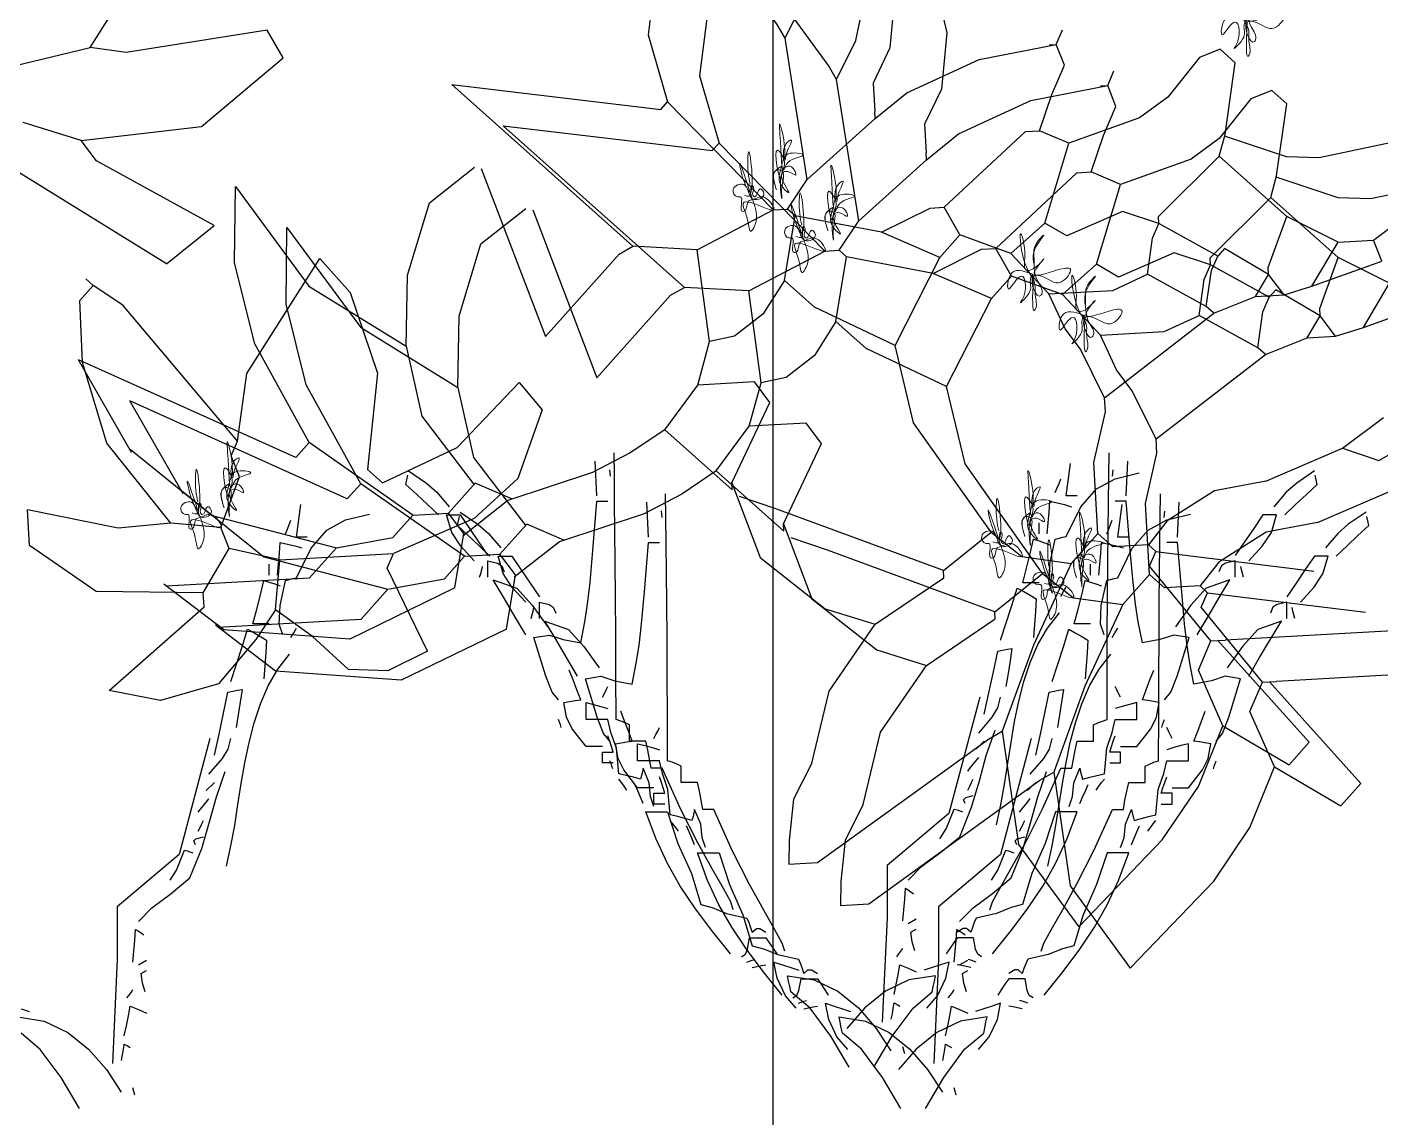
# Model space of a CAD drawing. Header units: millimetres. Extents: x -414464 to 1686, y -90036 to 108605.
# Drawn here: x -402841.6 to -402352.6, y 2568.5 to 2962.7 of the extents above; entities that cross this region are included whole.
import ezdxf

# ---------------------------------------------------------------- set-up
doc = ezdxf.new("R2010")
doc.units = ezdxf.units.MM
doc.header["$LTSCALE"] = 1000
doc.header["$MEASUREMENT"] = 0
doc.linetypes.add('AUDIT_D_120904163729-0', pattern=[0])
doc.layers.get('0').update_dxf_attribs({"linetype": 'AUDIT_D_120904163729-0'})
for name, color, linetype in [('LAYER1', 7, 'Continuous'), ('sb shrubs', 1, 'Continuous'), ('sb-design', 3, 'Continuous')]:
    doc.layers.add(name, color=color, linetype=linetype)
doc.styles.add('ATTR', font='romans.shx', dxfattribs={"width": 0.8, "height": 0.7})
doc.styles.add('style2', font='GOTHIC.TTF')
doc.dimstyles.new('Copy of jaya', dxfattribs={"dimtxt": 150, "dimasz": 200, "dimexe": 100, "dimexo": 100, "dimgap": 100, "dimtad": 1, "dimtih": 1, "dimtoh": 1, "dimdec": 0, "dimdsep": 46, "dimtxsty": 'style2', "dimblk": 'ARCHTICK', "dimcen": 2.5, "dimdle": 100, "dimclrd": 1, "dimclre": 1, "dimclrt": 3, "dimazin": 0, "dimtfac": 1, "dimtdec": 0, "dimtmove": 2, "dimatfit": 3, "dimfxl": 1, "dimarcsym": 0})

# ---------------------------------------------------------------- blocks, each defined once
blk = doc.blocks.new('_ArchTick')
at = {"color": 0, "linetype": 'ByBlock', "const_width": 0.15}
blk.add_lwpolyline([(-0.5, -0.5), (0.5, 0.5)], dxfattribs=at)
blk = doc.blocks.new('*D351')
at = {"layer": 'LAYER1', "color": 1, "lineweight": -2, "transparency": 16777216}
for p, q in [((-15349.8, 71.51), (-15349.8, 2531.3)), ((-11199.8, 200), (-11199.8, 2531.3)), ((-15449.8, 2431.3), (-14468.59, 2431.3)), ((-11099.8, 2431.3), (-12081.02, 2431.3))]:
    blk.add_line(p, q, dxfattribs=at)
at = {"layer": 'LAYER1', "color": 1, "lineweight": -2, "transparency": 16777216, "xscale": 150, "yscale": 150, "zscale": 150, "rotation": 180}
blk.add_blockref('_ArchTick', (-15349.8, 2431.3), dxfattribs=at)
at = {"layer": 'LAYER1', "color": 1, "lineweight": -2, "transparency": 16777216, "xscale": 150, "yscale": 150, "zscale": 150}
blk.add_blockref('_ArchTick', (-11199.8, 2431.3), dxfattribs=at)
at = {"layer": 'LAYER1', "color": 3, "transparency": 16777216, "insert": (-13274.8, 2431.3), "char_height": 150, "attachment_point": 5, "rotation": 180, "style": 'style2'}
blk.add_mtext('{\\H1.3333x;\\C256;LANDSCAPE BED}', dxfattribs=at)
blk = doc.blocks.new('A$C3E916B73')
at = {"layer": 'sb shrubs', "color": 96}
for p, q in [((-5.583, 6.309), (-4.983, 7.234)), ((-4.983, 7.234), (-4.029, 6.346)), ((-8.072, 6.381), (-7.764, 6.381)), ((-8.054, 6.124), (-8.072, 6.381)), ((-7.764, 6.381), (-5.843, 5.151)), ((-5.689, 5.074), (-5.583, 6.309)), ((-4.029, 6.346), (-3.606, 5.791)), ((-7.983, 5.68), (-8.054, 6.124)), ((-3.606, 5.791), (-3.306, 5.151)), ((-7.765, 5.305), (-7.983, 5.68)), ((-3.306, 5.151), (-2.614, 5.612)), ((-2.614, 5.612), (-2.383, 5.382)), ((-7.765, 5.305), (-7.534, 4.536)), ((-2.383, 5.382), (-3.306, 4.228)), ((-5.843, 5.151), (-5.689, 5.074)), ((-3.306, 5.151), (-3.536, 4.536)), ((-5.3, 4.164), (-5.689, 5.074)), ((8.435, 5.095), (7.886, 4.955)), ((9.07, 4.947), (8.435, 5.095)), ((7.886, 4.955), (8.962, 4.109)), ((9.5, 4.494), (9.07, 4.947)), ((10.482, 4.873), (10.115, 4.494)), ((10.906, 4.91), (10.482, 4.873)), ((11.345, 4.724), (10.906, 4.91)), ((11.345, 4.724), (10.961, 3.802)), ((-7.534, 4.536), (-6.996, 3.844)), ((-3.536, 4.536), (-3.382, 4.228)), ((9.731, 4.186), (9.5, 4.494)), ((10.115, 4.494), (9.731, 4.186)), ((-4.843, 3.306), (-5.3, 4.164)), ((-3.382, 4.228), (-3.998, 3.383)), ((-3.382, 4.228), (-3.306, 4.228)), ((-3.306, 4.228), (-3.229, 4.228)), ((-0.738, 4.228), (-3.229, 4.228)), ((8.962, 4.109), (8.962, 3.956)), ((9.731, 4.186), (9.807, 3.648)), ((8.962, 3.956), (7.808, 3.879)), ((8.962, 3.956), (9.269, 3.494)), ((-7.524, 3.646), (-6.996, 3.844)), ((-6.996, 3.844), (-6.227, 3.383)), ((7.808, 3.879), (7.117, 3.341)), ((-12.674, 3.684), (-14.026, 3.507)), ((-11.507, 3.195), (-12.674, 3.684)), ((10.961, 3.802), (11.037, 3.648)), ((-8.195, 3.054), (-7.524, 3.646)), ((-3.921, 3.229), (-2.229, 3.536)), ((9.807, 3.648), (9.269, 3.494)), ((9.807, 3.648), (11.037, 3.648)), ((11.93, 3.319), (11.037, 3.648)), ((-14.026, 3.507), (-14.646, 2.976)), ((-6.227, 3.383), (-6.227, 3.306)), ((-3.998, 3.383), (-3.921, 3.229)), ((9.269, 3.494), (9.192, 3.264)), ((-6.227, 3.306), (-7.995, 2.537)), ((-6.227, 3.306), (-5.689, 2.921)), ((-5.371, 3.202), (-4.843, 3.306)), ((-4.843, 3.306), (-4.536, 2.998)), ((-3.921, 3.229), (-3.998, 3.152)), ((7.117, 3.341), (7.117, 2.956)), ((9.192, 3.264), (8.654, 3.187)), ((9.192, 3.264), (9.423, 2.726)), ((12.424, 2.913), (11.93, 3.319)), ((-11.507, 3.195), (-11.378, 2.614)), ((-5.689, 2.921), (-5.371, 3.202)), ((-4.382, 3.152), (-4.536, 2.998)), ((-3.998, 3.152), (-4.382, 3.152)), ((-3.782, 2.906), (-3.998, 3.152)), ((8.082, 3.209), (7.117, 2.956)), ((8.654, 3.187), (8.011, 2.284)), ((8.654, 3.187), (8.082, 3.209)), ((-14.622, 2.998), (-13.069, 2.998)), ((-13.069, 2.998), (-12.762, 2.691)), ((-8.456, 2.229), (-8.195, 3.054)), ((-4.536, 2.998), (-4.536, 2.229)), ((-5.689, 2.921), (-6.458, 1.691)), ((-3.253, 2.611), (-3.782, 2.906)), ((10.961, 2.879), (10.807, 2.726)), ((10.961, 2.879), (11.789, 2.543)), ((12.729, 2.187), (12.424, 2.913)), ((-14.083, 2.267), (-12.762, 2.691)), ((-12.762, 2.691), (-12.147, 2.614)), ((-10.884, 2.285), (-11.392, 2.64)), ((9.423, 2.726), (9.346, 2.495)), ((10.977, 1.692), (10.807, 2.726)), ((-12.147, 2.614), (-11.916, 2.383)), ((-11.378, 2.614), (-11.532, 2.383)), ((-7.995, 2.537), (-8.38, 2.383)), ((-2.691, 2.537), (-3.253, 2.611)), ((-2.691, 2.537), (-1.845, 2.229)), ((9.346, 2.495), (9.423, 2.341)), ((11.789, 2.543), (12.498, 1.88)), ((-11.916, 2.383), (-12.992, 1.538)), ((-11.916, 2.383), (-11.532, 2.383)), ((-11.224, 2.076), (-11.532, 2.383)), ((-1.845, 2.229), (-1.461, 2.383)), ((-1.461, 2.383), (-1.153, 2.229)), ((9.423, 2.341), (8.27, 0.804)), ((9.423, 2.341), (9.565, 1.618)), ((-14.928, 1.5), (-14.083, 2.267)), ((-10.833, 2.271), (-11.224, 2.076)), ((-9.952, 2.034), (-10.884, 2.285)), ((-8.456, 2.306), (-9.148, 1.615)), ((-8.456, 2.306), (-8.456, 2.229)), ((-8.456, 2.229), (-7.995, 1.384)), ((-4.536, 2.229), (-4.382, 1.691)), ((-1.845, 2.229), (-1.384, 1.922)), ((8.011, 2.284), (7.799, 1.396)), ((-11.76, 1.323), (-11.237, 2.093)), ((12.498, 1.88), (12.729, 2.187)), ((-9.533, 1.845), (-9.952, 2.034)), ((-9.148, 1.615), (-9.533, 1.845)), ((-13.146, 1.691), (-15.432, 0.503)), ((-12.992, 1.538), (-13.146, 1.691)), ((-9.148, 1.615), (-8.764, 1.153)), ((-6.458, 1.691), (-6.611, 0.846)), ((-4.382, 1.691), (-4.382, 1.538)), ((9.565, 1.618), (10.422, 0.419)), ((10.73, 0.804), (10.977, 1.692)), ((-14.914, 1.538), (-15.432, 0.503)), ((-12.992, 1.538), (-13.519, 0.438)), ((-4.382, 1.538), (-4.613, 0.999)), ((-4.382, 1.538), (-3.152, 0.692)), ((-11.886, 0.556), (-11.76, 1.323)), ((-7.995, 1.384), (-8.149, 1.153)), ((7.799, 1.396), (7.808, 0.727)), ((-8.764, 1.153), (-8.61, 0.692)), ((-8.149, 1.153), (-8.764, 1.153)), ((-4.613, 0.999), (-4.766, 0.769)), ((-6.611, 0.846), (-7.457, 0.384)), ((-6.611, 0.846), (-6.073, -0.077)), ((-4.766, 0.769), (-4.92, 0.384)), ((8.27, 0.804), (7.962, 0.573)), ((10.422, 0.419), (10.73, 0.804)), ((-8.61, 0.692), (-8.687, -0.308)), ((-8.336, 0.65), (-8.61, 0.692)), ((-8.019, 0.429), (-8.336, 0.65)), ((-3.229, 0.615), (-3.844, 0.231)), ((-3.152, 0.692), (-3.229, 0.615)), ((-3.229, 0.615), (-3.152, 0.231)), ((-3.152, 0.692), (-2.691, 0.538)), ((7.808, 0.727), (7.962, 0.573)), ((-12.9, -0.152), (-11.886, 0.556)), ((-11.886, 0.556), (-11.829, -0.211)), ((-10.968, -1.315), (-10.379, 0.538)), ((-10.379, 0.538), (-9.533, -0.308)), ((-2.691, 0.538), (-2.383, 0.538)), ((-2.691, 0.538), (-2.537, 0.308)), ((-2.383, 0.538), (-2.537, 0.308)), ((-2.383, 0.538), (-2.076, 0.461)), ((-2.076, 0.461), (-1.307, 0.231)), ((-2.076, 0.461), (-1.768, 0)), ((7.962, 0.573), (7.886, 0.496)), ((-13.519, 0.438), (-13.688, -0.447)), ((-7.765, 0.077), (-8.019, 0.429)), ((-7.457, 0.384), (-7.765, 0.077)), ((-4.92, 0.384), (-5.305, -0.077)), ((-4.92, 0.384), (-4.228, 0.384)), ((-4.228, 0.384), (-3.844, 0.231)), ((-2.537, 0.308), (-2.998, 0)), ((-2.537, 0.308), (-2.537, 0.231)), ((8.764, 0.384), (7.227, -0.692)), ((8.764, 0.384), (9.302, 0)), ((-3.844, 0.231), (-3.767, -0.154)), ((-3.152, 0.231), (-3.075, 0.077)), ((-2.537, 0.231), (-2.306, -0.308)), ((-1.307, 0.231), (-1.384, 0)), ((-7.765, 0.077), (-7.611, -0.615)), ((-3.075, 0.077), (-3.69, -0.308)), ((-2.998, 0), (-3.075, 0.077)), ((-1.768, 0), (-2.306, -0.308)), ((-1.768, 0), (-1.384, 0)), ((-1.384, 0), (-0.923, -0.308)), ((9.302, 0), (8.072, -0.769)), ((-6.073, -0.077), (-6.688, -0.384)), ((-6.073, -0.077), (-5.843, -0.308)), ((-5.305, -0.077), (-5.843, -0.308)), ((-5.305, -0.077), (-4.92, -0.384)), ((-13.632, -1.273), (-12.9, -0.152)), ((-11.829, -0.211), (-11.548, -0.978)), ((-4.689, -0.231), (-4.92, -0.384)), ((-4.074, -0.461), (-4.689, -0.231)), ((-3.767, -0.154), (-3.69, -0.308)), ((-9.379, -0.384), (-11.235, -2.24)), ((-9.533, -0.308), (-9.379, -0.384)), ((-8.687, -0.308), (-9.379, -0.384)), ((-8.687, -0.308), (-7.842, -0.692)), ((-6.688, -0.384), (-7.611, -0.615)), ((-6.688, -0.384), (-6.15, -0.615)), ((-5.843, -0.308), (-5.996, -0.615)), ((-4.92, -0.384), (-4.613, -1.23)), ((-3.69, -0.308), (-4.074, -0.461)), ((-3.69, -0.308), (-3.69, -0.384)), ((-3.69, -0.384), (-2.998, -0.999)), ((-2.306, -0.308), (-2.998, -0.999)), ((-13.688, -0.447), (-13.632, -1.273)), ((-7.842, -0.692), (-8.918, -1.922)), ((-7.842, -0.692), (-7.688, -0.692)), ((-7.611, -0.615), (-7.688, -0.692)), ((-7.688, -0.692), (-7.457, -0.999)), ((-6.15, -0.615), (-5.996, -0.615)), ((-5.996, -0.615), (-5.074, -1.384)), ((8.072, -0.769), (7.919, -0.999)), ((-11.548, -0.978), (-11.041, -1.333)), ((-7.457, -0.999), (-7.611, -2.537)), ((-7.457, -0.999), (-6.688, -1.614)), ((-2.998, -0.999), (-2.921, -1.23)), ((-2.271, -0.952), (-2.927, -1.213)), ((-1.922, -0.922), (-2.271, -0.952)), ((-0.384, -1.153), (-1.922, -0.922)), ((7.919, -0.999), (7.303, -1.23)), ((7.919, -0.999), (9.225, -1.076)), ((9.225, -1.076), (10.148, -1.768)), ((-4.613, -1.23), (-4.92, -1.384)), ((-3.833, -1.461), (-4.613, -1.23)), ((-2.921, -1.23), (-2.768, -1.999)), ((-5.074, -1.384), (-4.92, -1.384)), ((-4.92, -1.384), (-4.766, -1.768)), ((-3.518, -1.667), (-3.833, -1.461)), ((-6.688, -1.614), (-6.329, -1.874)), ((-6.688, -1.614), (-6.688, -1.691)), ((-6.688, -1.999), (-6.688, -1.691)), ((-3.152, -2.076), (-3.518, -1.667)), ((-11.235, -2.24), (-8.995, -1.845)), ((-8.995, -1.845), (-8.918, -1.922)), ((-6.329, -1.874), (-5.528, -2.19)), ((-4.766, -1.768), (-4.613, -2.076)), ((7.227, -1.845), (8.072, -1.999)), ((10.148, -1.768), (9.994, -2.076)), ((-9.087, -2.658), (-8.918, -1.922)), ((-6.486, -2.369), (-6.688, -1.999)), ((-2.768, -1.999), (-2.921, -2.153)), ((8.457, -1.922), (8.072, -1.999)), ((8.072, -1.999), (9.225, -3.613)), ((9.994, -2.076), (8.457, -1.922)), ((-5.528, -2.19), (-4.689, -2.306)), ((-4.613, -2.076), (-4.689, -2.306)), ((-2.921, -2.153), (-3.152, -2.076)), ((-4.766, -2.306), (-4.689, -2.306)), ((-4.689, -2.306), (-4.613, -2.46)), ((-6.394, -2.974), (-6.486, -2.369)), ((-7.611, -2.537), (-7.688, -2.691)), ((-7.611, -2.537), (-7.379, -2.947)), ((-8.929, -3.511), (-9.087, -2.658)), ((-7.688, -2.691), (-8.566, -4.048)), ((-7.379, -2.947), (-7.248, -3.442)), ((-6.526, -3.745), (-6.394, -2.974))]:
    blk.add_line(p, q, dxfattribs=at)
blk.add_arc((-11.507, 3.195), 0.00000961, 12.8043, 67.5333, dxfattribs=at)
blk = doc.blocks.new('gt')
at = {"layer": 'sb-design', "color": 46}
for p, q in [((597.9543, 207.0863), (597.9507, 207.1614)), ((597.9918, 207.1282), (597.9912, 207.1796)), ((598.9684, 207.0863), (598.9777, 207.1564)), ((599.0604, 207.1282), (599.061, 207.1796)), ((599.0979, 207.0863), (599.1015, 207.1614)), ((601.9444, 207.0863), (601.9538, 207.1564)), ((597.5434, 207.1212), (597.5455, 207.1309)), ((597.547, 207.1403), (597.5855, 207.114)), ((597.9836, 207.1286), (597.9821, 207.1426)), ((597.9925, 207.0717), (597.9918, 207.1282)), ((599.0597, 207.0717), (599.0604, 207.1282)), ((599.0686, 207.1286), (599.0701, 207.1426)), ((599.0746, 207.1234), (599.1261, 207.1358)), ((599.5052, 207.1403), (599.4667, 207.114)), ((599.5088, 207.1212), (599.5067, 207.1309)), ((602.0507, 207.1234), (602.1022, 207.1358)), ((597.5411, 207.111), (597.5434, 207.1212)), ((597.5646, 207.0895), (597.5411, 207.111)), ((597.5855, 207.114), (597.6083, 207.0939)), ((598.9449, 207.0934), (598.9493, 207.1036)), ((598.9493, 207.1036), (598.9531, 207.1133)), ((598.9531, 207.1133), (598.9566, 207.1227)), ((598.9999, 207.0622), (599.0339, 207.1014)), ((599.0339, 207.1014), (599.0746, 207.1234)), ((599.4667, 207.114), (599.4439, 207.0939)), ((599.4876, 207.0895), (599.5111, 207.111)), ((599.5111, 207.111), (599.5088, 207.1212)), ((601.921, 207.0934), (601.9253, 207.1036)), ((601.9253, 207.1036), (601.9291, 207.1133)), ((601.9291, 207.1133), (601.9327, 207.1227)), ((601.976, 207.0622), (602.01, 207.1014)), ((602.01, 207.1014), (602.0507, 207.1234)), ((597.5881, 207.0675), (597.5646, 207.0895)), ((597.6115, 207.0452), (597.5881, 207.0675)), ((597.6083, 207.0939), (597.635, 207.0628)), ((597.9455, 206.9679), (597.9543, 207.0746)), ((597.9543, 207.0746), (597.9624, 207.0746)), ((597.9624, 207.0746), (597.9704, 207.0746)), ((597.9704, 207.0746), (597.9777, 207.0746)), ((597.9932, 207.0099), (597.9925, 207.0717)), ((598.9316, 207.0511), (598.9332, 207.0746)), ((598.9332, 207.0746), (598.9493, 207.071)), ((598.9493, 207.071), (598.9648, 207.0672)), ((598.9648, 207.0672), (598.9801, 207.0628)), ((598.9766, 207.0863), (598.9684, 207.0863)), ((598.9845, 207.0863), (598.9766, 207.0863)), ((598.9919, 207.0863), (598.9845, 207.0863)), ((599.059, 207.0099), (599.0597, 207.0717)), ((599.0818, 207.0746), (599.0745, 207.0746)), ((599.0898, 207.0746), (599.0818, 207.0746)), ((599.0979, 207.0746), (599.0898, 207.0746)), ((599.1067, 206.9679), (599.0979, 207.0746)), ((599.4439, 207.0939), (599.4172, 207.0628)), ((599.4407, 207.0452), (599.4641, 207.0675)), ((599.4641, 207.0675), (599.4876, 207.0895)), ((601.9077, 207.0511), (601.9092, 207.0746)), ((601.9092, 207.0746), (601.9253, 207.071)), ((601.9253, 207.071), (601.9409, 207.0672)), ((601.9409, 207.0672), (601.9562, 207.0628)), ((601.9526, 207.0863), (601.9444, 207.0863)), ((601.9605, 207.0863), (601.9526, 207.0863)), ((601.9679, 207.0863), (601.9605, 207.0863)), ((597.6402, 207.0071), (597.6291, 207.0452)), ((597.6291, 207.0452), (597.6394, 207.0452)), ((597.6394, 207.0452), (597.6491, 207.0452)), ((597.6491, 207.0452), (597.6585, 207.0452)), ((597.6585, 207.0452), (597.6784, 207.0159)), ((598.9296, 207.0276), (598.9316, 207.0511)), ((598.9684, 206.9983), (598.9999, 207.0622)), ((599.3937, 207.0452), (599.3738, 207.0159)), ((599.4031, 207.0452), (599.3937, 207.0452)), ((599.4128, 207.0452), (599.4031, 207.0452)), ((599.412, 207.0071), (599.4231, 207.0452)), ((599.4231, 207.0452), (599.4128, 207.0452)), ((601.9057, 207.0276), (601.9077, 207.0511)), ((601.9444, 206.9983), (601.976, 207.0622)), ((597.6599, 206.9773), (597.6402, 207.0071)), ((597.6784, 207.0159), (597.6984, 206.9865)), ((597.9939, 206.9421), (597.9932, 207.0099)), ((598.9097, 207.0202), (598.9097, 207.0276)), ((598.9097, 207.0123), (598.9097, 207.0202)), ((598.9097, 207.0042), (598.9097, 207.0123)), ((598.9273, 207.0042), (598.9296, 207.0276)), ((599.0583, 206.9421), (599.059, 207.0099)), ((599.3738, 207.0159), (599.3538, 206.9865)), ((599.3923, 206.9773), (599.412, 207.0071)), ((601.8858, 207.0202), (601.8858, 207.0276)), ((601.8858, 207.0123), (601.8858, 207.0202)), ((601.8858, 207.0042), (601.8858, 207.0123)), ((601.9034, 207.0042), (601.9057, 207.0276)), ((597.689, 206.9455), (597.6599, 206.9773)), ((597.6984, 206.9865), (597.7184, 206.9572)), ((598.8906, 206.9616), (598.898, 206.9924)), ((598.898, 206.9924), (598.9097, 206.9889)), ((598.9097, 206.9889), (598.9214, 206.985)), ((598.9214, 206.985), (598.9332, 206.9807)), ((598.9329, 206.9385), (598.9449, 206.9924)), ((598.9449, 206.9924), (598.9531, 206.9947)), ((598.9531, 206.9947), (598.961, 206.9968)), ((598.961, 206.9968), (598.9684, 206.9983)), ((599.3538, 206.9865), (599.3338, 206.9572)), ((599.3632, 206.9455), (599.3923, 206.9773)), ((601.8666, 206.9616), (601.874, 206.9924)), ((601.874, 206.9924), (601.8858, 206.9889)), ((601.8858, 206.9889), (601.8975, 206.985)), ((601.8975, 206.985), (601.9092, 206.9807)), ((601.909, 206.9385), (601.921, 206.9924)), ((601.921, 206.9924), (601.9291, 206.9947)), ((601.9291, 206.9947), (601.937, 206.9968)), ((601.937, 206.9968), (601.9444, 206.9983)), ((597.9393, 206.8986), (597.9455, 206.9679)), ((598.8827, 206.9302), (598.8906, 206.9616)), ((599.1129, 206.8986), (599.1067, 206.9679)), ((601.8587, 206.9302), (601.8666, 206.9616)), ((597.703, 206.9184), (597.7051, 206.9263)), ((597.7051, 206.9263), (597.7066, 206.9337)), ((597.7184, 206.9455), (597.7392, 206.9407)), ((597.7184, 206.9337), (597.7184, 206.9455)), ((597.7184, 206.922), (597.7184, 206.9337)), ((597.7184, 206.9103), (597.7184, 206.922)), ((597.7392, 206.9407), (597.7483, 206.9346)), ((597.7483, 206.9346), (597.7536, 206.922)), ((597.9944, 206.868), (597.9939, 206.9421)), ((598.8745, 206.8985), (598.8827, 206.9302)), ((598.9314, 206.8976), (598.9329, 206.9385)), ((599.0578, 206.868), (599.0583, 206.9421)), ((599.3039, 206.9346), (599.2986, 206.922)), ((599.313, 206.9407), (599.3039, 206.9346)), ((599.3338, 206.9455), (599.313, 206.9407)), ((599.3338, 206.9337), (599.3338, 206.9455)), ((599.3338, 206.922), (599.3338, 206.9337)), ((599.3338, 206.9103), (599.3338, 206.922)), ((599.3471, 206.9263), (599.3456, 206.9337)), ((599.3492, 206.9184), (599.3471, 206.9263)), ((601.8505, 206.8985), (601.8587, 206.9302)), ((601.9075, 206.8976), (601.909, 206.9385)), ((597.7007, 206.9103), (597.703, 206.9184)), ((597.7301, 206.9044), (597.7811, 206.8863)), ((597.7536, 206.8653), (597.7301, 206.9044)), ((597.934, 206.8521), (597.9393, 206.8986)), ((598.8862, 206.8985), (598.8745, 206.8985)), ((598.898, 206.8985), (598.8862, 206.8985)), ((598.9097, 206.8985), (598.898, 206.8985)), ((598.939, 206.875), (598.9314, 206.8976)), ((599.1182, 206.8521), (599.1129, 206.8986)), ((599.3221, 206.9044), (599.2711, 206.8863)), ((599.2986, 206.8653), (599.3221, 206.9044)), ((599.3515, 206.9103), (599.3492, 206.9184)), ((601.8623, 206.8985), (601.8505, 206.8985)), ((601.874, 206.8985), (601.8623, 206.8985)), ((601.8858, 206.8985), (601.874, 206.8985)), ((601.9151, 206.875), (601.9075, 206.8976)), ((597.777, 206.8257), (597.7536, 206.8653)), ((597.7811, 206.8863), (597.8144, 206.8497)), ((597.9949, 206.787), (597.9944, 206.868)), ((598.851, 206.8492), (598.8627, 206.8868)), ((598.8627, 206.8868), (598.8768, 206.8794)), ((598.8768, 206.8794), (598.8906, 206.8715)), ((598.8906, 206.8715), (598.9038, 206.8633)), ((598.9038, 206.8633), (598.9023, 206.836)), ((598.9566, 206.8692), (598.9625, 206.8794)), ((598.9625, 206.8794), (598.9684, 206.8891)), ((599.0573, 206.787), (599.0578, 206.868)), ((599.2711, 206.8863), (599.2378, 206.8497)), ((599.2752, 206.8257), (599.2986, 206.8653)), ((601.827, 206.8492), (601.8388, 206.8868)), ((601.8388, 206.8868), (601.8528, 206.8794)), ((601.8528, 206.8794), (601.8666, 206.8715)), ((601.8666, 206.8715), (601.8799, 206.8633)), ((601.8799, 206.8633), (601.8784, 206.836)), ((601.9327, 206.8692), (601.9386, 206.8794)), ((601.9386, 206.8794), (601.9444, 206.8891)), ((597.8144, 206.8497), (597.8475, 206.8034)), ((597.9278, 206.8135), (597.934, 206.8521)), ((598.8389, 206.8117), (598.851, 206.8492)), ((598.9023, 206.836), (598.9003, 206.8081)), ((598.9283, 206.8004), (598.9537, 206.8331)), ((599.1244, 206.8135), (599.1182, 206.8521)), ((599.2378, 206.8497), (599.2047, 206.8034)), ((601.815, 206.8117), (601.827, 206.8492)), ((601.8784, 206.836), (601.8763, 206.8081)), ((601.9044, 206.8004), (601.9298, 206.8331)), ((597.8005, 206.7858), (597.777, 206.8257)), ((597.9191, 206.7682), (597.9278, 206.8135)), ((598.8264, 206.7741), (598.8389, 206.8117)), ((598.9003, 206.8081), (598.898, 206.78)), ((599.1331, 206.7682), (599.1244, 206.8135)), ((599.2517, 206.7858), (599.2752, 206.8257)), ((601.8024, 206.7741), (601.815, 206.8117)), ((601.8763, 206.8081), (601.874, 206.78)), ((597.8181, 206.78), (597.8513, 206.7853)), ((597.8435, 206.6967), (597.8181, 206.78)), ((597.8513, 206.7853), (597.8812, 206.7755)), ((597.8812, 206.7755), (597.9191, 206.7682)), ((597.9952, 206.6988), (597.9949, 206.787)), ((598.9075, 206.7645), (598.9283, 206.8004)), ((599.057, 206.6988), (599.0573, 206.787)), ((599.171, 206.7755), (599.1331, 206.7682)), ((599.2009, 206.7853), (599.171, 206.7755)), ((599.2341, 206.78), (599.2009, 206.7853)), ((599.2087, 206.6967), (599.2341, 206.78)), ((601.8835, 206.7645), (601.9044, 206.8004)), ((598.8111, 206.7057), (598.8205, 206.7506)), ((598.8205, 206.7506), (598.831, 206.7529)), ((598.831, 206.7529), (598.8413, 206.755)), ((598.8413, 206.755), (598.851, 206.7565)), ((598.851, 206.7565), (598.8471, 206.7295)), ((598.8906, 206.7259), (598.9075, 206.7645)), ((601.7871, 206.7057), (601.7965, 206.7506)), ((601.7965, 206.7506), (601.8071, 206.7529)), ((601.8071, 206.7529), (601.8173, 206.755)), ((601.8173, 206.755), (601.8271, 206.7565)), ((601.8271, 206.7565), (601.8232, 206.7295)), ((601.8667, 206.7259), (601.8835, 206.7645)), ((598.8471, 206.7295), (598.8427, 206.7022)), ((598.877, 206.6849), (598.8906, 206.7259)), ((601.8232, 206.7295), (601.8188, 206.7022)), ((601.8531, 206.6849), (601.8667, 206.7259)), ((597.8572, 206.6617), (597.8435, 206.6967)), ((597.9026, 206.6884), (597.8944, 206.7095)), ((597.9108, 206.6669), (597.9026, 206.6884)), ((597.9954, 206.6027), (597.9952, 206.6988)), ((598.8014, 206.6602), (598.8111, 206.7057)), ((598.8427, 206.7022), (598.8381, 206.6743)), ((598.866, 206.6422), (598.877, 206.6849)), ((599.0568, 206.6027), (599.057, 206.6988)), ((599.1414, 206.6669), (599.1496, 206.6884)), ((599.1496, 206.6884), (599.1578, 206.7095)), ((599.195, 206.6617), (599.2087, 206.6967)), ((601.7774, 206.6602), (601.7871, 206.7057)), ((601.8188, 206.7022), (601.8142, 206.6743)), ((601.8421, 206.6422), (601.8531, 206.6849)), ((597.8709, 206.645), (597.8572, 206.6617)), ((597.9191, 206.645), (597.9108, 206.6669)), ((597.966, 206.6509), (597.9704, 206.659)), ((597.9704, 206.659), (597.9742, 206.6669)), ((597.9742, 206.6669), (597.9777, 206.6743)), ((598.7911, 206.6145), (598.8014, 206.6602)), ((599.078, 206.6669), (599.0745, 206.6743)), ((599.0818, 206.659), (599.078, 206.6669)), ((599.0862, 206.6509), (599.0818, 206.659)), ((599.1331, 206.645), (599.1414, 206.6669)), ((599.1813, 206.645), (599.195, 206.6617)), ((601.7672, 206.6145), (601.7774, 206.6602)), ((597.8827, 206.6391), (597.8952, 206.6414)), ((597.8884, 206.6074), (597.8827, 206.6391)), ((597.8952, 206.6414), (597.9073, 206.6435)), ((597.9073, 206.6435), (597.9191, 206.645)), ((597.9308, 206.6391), (597.9469, 206.6353)), ((597.9308, 206.6273), (597.9308, 206.6391)), ((597.9308, 206.6153), (597.9308, 206.6273)), ((597.9469, 206.6353), (597.9624, 206.6309)), ((597.9624, 206.6309), (597.9777, 206.6262)), ((598.8207, 206.6276), (598.8264, 206.6509)), ((598.857, 206.5982), (598.866, 206.6422)), ((599.0898, 206.6309), (599.0745, 206.6262)), ((599.1053, 206.6353), (599.0898, 206.6309)), ((599.1214, 206.6391), (599.1053, 206.6353)), ((599.1214, 206.6273), (599.1214, 206.6391)), ((599.1214, 206.6153), (599.1214, 206.6273)), ((599.1449, 206.6435), (599.1331, 206.645)), ((599.157, 206.6414), (599.1449, 206.6435)), ((599.1695, 206.6391), (599.157, 206.6414)), ((599.1638, 206.6074), (599.1695, 206.6391)), ((601.7968, 206.6276), (601.8024, 206.6509)), ((601.8331, 206.5982), (601.8421, 206.6422)), ((597.8732, 206.5969), (597.8709, 206.6027)), ((597.8753, 206.591), (597.8732, 206.5969)), ((597.9008, 206.5828), (597.8884, 206.6074)), ((597.9308, 206.6027), (597.9308, 206.6153)), ((597.9469, 206.6027), (597.9308, 206.6027)), ((597.9624, 206.6027), (597.9469, 206.6027)), ((597.9777, 206.6027), (597.9624, 206.6027)), ((597.9844, 206.5749), (597.9777, 206.6027)), ((598.0056, 206.5992), (597.9954, 206.6027)), ((598.0153, 206.5953), (598.0056, 206.5992)), ((599.0369, 206.5953), (599.0466, 206.5992)), ((599.0466, 206.5992), (599.0568, 206.6027)), ((599.0678, 206.5749), (599.0745, 206.6027)), ((599.0745, 206.6027), (599.0898, 206.6027)), ((599.0898, 206.6027), (599.1053, 206.6027)), ((599.1053, 206.6027), (599.1214, 206.6027)), ((599.1214, 206.6027), (599.1214, 206.6153)), ((599.1514, 206.5828), (599.1638, 206.6074)), ((599.1769, 206.591), (599.179, 206.5969)), ((599.179, 206.5969), (599.1813, 206.6027)), ((597.8768, 206.5851), (597.8753, 206.591)), ((597.9308, 206.5441), (597.9008, 206.5828)), ((597.9821, 206.5558), (597.9777, 206.5675)), ((597.9962, 206.5406), (597.9844, 206.5749)), ((598.0247, 206.591), (598.0153, 206.5953)), ((598.0247, 206.5793), (598.0247, 206.591)), ((598.0247, 206.5675), (598.0247, 206.5793)), ((598.0247, 206.5558), (598.0247, 206.5675)), ((599.0275, 206.591), (599.0369, 206.5953)), ((599.0275, 206.5793), (599.0275, 206.591)), ((599.0275, 206.5675), (599.0275, 206.5793)), ((599.0275, 206.5558), (599.0275, 206.5675)), ((599.056, 206.5406), (599.0678, 206.5749)), ((599.0701, 206.5558), (599.0745, 206.5675)), ((599.1214, 206.5441), (599.1514, 206.5828)), ((599.1754, 206.5851), (599.1769, 206.591)), ((597.9425, 206.5441), (597.9308, 206.5441)), ((597.9543, 206.5441), (597.9425, 206.5441)), ((597.966, 206.5441), (597.9543, 206.5441)), ((597.9859, 206.5441), (597.9821, 206.5558)), ((597.9895, 206.5323), (597.9859, 206.5441)), ((598.0012, 206.4854), (597.9962, 206.5406)), ((598.0364, 206.5558), (598.0247, 206.5558)), ((598.0482, 206.5558), (598.0364, 206.5558)), ((598.0599, 206.5558), (598.0482, 206.5558)), ((598.0643, 206.5367), (598.0599, 206.5558)), ((598.9879, 206.5367), (598.9923, 206.5558)), ((598.9923, 206.5558), (599.004, 206.5558)), ((599.004, 206.5558), (599.0158, 206.5558)), ((599.0158, 206.5558), (599.0275, 206.5558)), ((599.051, 206.4854), (599.056, 206.5406)), ((599.0627, 206.5323), (599.0663, 206.5441)), ((599.0663, 206.5441), (599.0701, 206.5558)), ((599.0862, 206.5441), (599.0979, 206.5441)), ((599.0979, 206.5441), (599.1097, 206.5441)), ((599.1097, 206.5441), (599.1214, 206.5441)), ((597.966, 206.5323), (597.9742, 206.5323)), ((597.966, 206.5249), (597.966, 206.5323)), ((597.966, 206.517), (597.966, 206.5249)), ((597.966, 206.5088), (597.966, 206.517)), ((597.9742, 206.5323), (597.9821, 206.5323)), ((597.9821, 206.5323), (597.9895, 206.5323)), ((598.0681, 206.517), (598.0643, 206.5367)), ((598.0716, 206.4971), (598.0681, 206.517)), ((598.9806, 206.4971), (598.9841, 206.517)), ((598.9841, 206.517), (598.9879, 206.5367)), ((599.0701, 206.5323), (599.0627, 206.5323)), ((599.078, 206.5323), (599.0701, 206.5323)), ((599.0862, 206.5323), (599.078, 206.5323)), ((599.0862, 206.5249), (599.0862, 206.5323)), ((599.0862, 206.517), (599.0862, 206.5249)), ((599.0862, 206.5088), (599.0862, 206.517)), ((597.9742, 206.5088), (597.966, 206.5088)), ((597.9821, 206.5088), (597.9742, 206.5088)), ((597.9895, 206.5088), (597.9821, 206.5088)), ((598.0173, 206.4818), (598.0012, 206.4854)), ((598.0329, 206.478), (598.0173, 206.4818)), ((598.0505, 206.4818), (598.0482, 206.4736)), ((598.0525, 206.4897), (598.0505, 206.4818)), ((598.054, 206.4971), (598.0525, 206.4897)), ((598.0672, 206.4656), (598.054, 206.4971)), ((598.0798, 206.4971), (598.0716, 206.4971)), ((598.0877, 206.4971), (598.0798, 206.4971)), ((598.0951, 206.4971), (598.0877, 206.4971)), ((598.1354, 206.4084), (598.0951, 206.4971)), ((598.9168, 206.4084), (598.9571, 206.4971)), ((598.9571, 206.4971), (598.9645, 206.4971)), ((598.9645, 206.4971), (598.9724, 206.4971)), ((598.9724, 206.4971), (598.9806, 206.4971)), ((598.985, 206.4656), (598.9982, 206.4971)), ((598.9982, 206.4971), (598.9997, 206.4897)), ((598.9997, 206.4897), (599.0017, 206.4818)), ((599.0017, 206.4818), (599.004, 206.4736)), ((599.0193, 206.478), (599.0349, 206.4818)), ((599.0349, 206.4818), (599.051, 206.4854)), ((599.0627, 206.5088), (599.0701, 206.5088)), ((599.0701, 206.5088), (599.078, 206.5088)), ((599.078, 206.5088), (599.0862, 206.5088)), ((598.0071, 206.4662), (598.0012, 206.4736)), ((598.013, 206.4583), (598.0071, 206.4662)), ((598.0188, 206.4502), (598.013, 206.4583)), ((598.0482, 206.4736), (598.0329, 206.478)), ((598.0423, 206.4486), (598.0364, 206.4619)), ((598.0699, 206.4362), (598.0672, 206.4656)), ((598.9823, 206.4362), (598.985, 206.4656)), ((599.004, 206.4736), (599.0193, 206.478)), ((599.0099, 206.4486), (599.0158, 206.4619)), ((599.0334, 206.4502), (599.0392, 206.4583)), ((599.0392, 206.4583), (599.0451, 206.4662)), ((599.0451, 206.4662), (599.051, 206.4736)), ((598.0482, 206.4349), (598.0423, 206.4486)), ((598.054, 206.4208), (598.0482, 206.4349)), ((598.0775, 206.4149), (598.0699, 206.4362)), ((598.9747, 206.4149), (598.9823, 206.4362)), ((598.9982, 206.4208), (599.004, 206.4349)), ((599.004, 206.4349), (599.0099, 206.4486)), ((598.082, 206.3439), (598.0599, 206.4032)), ((598.0599, 206.4032), (598.076, 206.4032)), ((598.076, 206.4032), (598.0916, 206.4032)), ((598.0916, 206.4032), (598.1069, 206.4032)), ((598.1069, 206.4032), (598.1293, 206.3347)), ((598.172, 206.3363), (598.1354, 206.4084)), ((598.8802, 206.3363), (598.9168, 206.4084)), ((598.9453, 206.4032), (598.9229, 206.3347)), ((598.9606, 206.4032), (598.9453, 206.4032)), ((598.9762, 206.4032), (598.9606, 206.4032)), ((598.9702, 206.3439), (598.9923, 206.4032)), ((598.9923, 206.4032), (598.9762, 206.4032)), ((598.1066, 206.2911), (598.082, 206.3439)), ((598.1293, 206.3347), (598.1583, 206.2694)), ((598.2032, 206.2797), (598.172, 206.3363)), ((598.849, 206.2797), (598.8802, 206.3363)), ((598.9229, 206.3347), (598.8939, 206.2694)), ((598.9456, 206.2911), (598.9702, 206.3439)), ((598.1343, 206.2424), (598.1066, 206.2911)), ((598.2275, 206.2373), (598.2032, 206.2797)), ((598.8247, 206.2373), (598.849, 206.2797)), ((598.9179, 206.2424), (598.9456, 206.2911)), ((598.1583, 206.2694), (598.1785, 206.2025)), ((598.8939, 206.2694), (598.8737, 206.2025)), ((598.1658, 206.1952), (598.1343, 206.2424)), ((598.8864, 206.1952), (598.9179, 206.2424)), ((598.2018, 206.1472), (598.1658, 206.1952)), ((598.1785, 206.2025), (598.203, 206.1962)), ((598.203, 206.1962), (598.2341, 206.1834)), ((598.8492, 206.1962), (598.8181, 206.1834)), ((598.8737, 206.2025), (598.8492, 206.1962)), ((598.8504, 206.1472), (598.8864, 206.1952)), ((598.243, 206.0957), (598.2018, 206.1472)), ((598.8092, 206.0957), (598.8504, 206.1472))]:
    blk.add_line(p, q, dxfattribs=at)
at = {"layer": 'sb-design', "color": 36}
for p, q in [((598.8085, 206.6076), (598.8207, 206.6276)), ((601.7846, 206.6076), (601.7968, 206.6276)), ((598.7794, 206.5734), (598.8085, 206.6076)), ((598.8492, 206.5533), (598.857, 206.5982)), ((601.7555, 206.5734), (601.7846, 206.6076)), ((601.8253, 206.5533), (601.8331, 206.5982)), ((598.7954, 206.5245), (598.8146, 206.5793)), ((601.7715, 206.5245), (601.7907, 206.5793)), ((598.7735, 206.5382), (598.7794, 206.5441)), ((598.7794, 206.5441), (598.7853, 206.5499)), ((598.7853, 206.5499), (598.7911, 206.5558)), ((598.8421, 206.5081), (598.8492, 206.5533)), ((601.7496, 206.5382), (601.7555, 206.5441)), ((601.7555, 206.5441), (601.7613, 206.5499)), ((601.7613, 206.5499), (601.7672, 206.5558)), ((601.8182, 206.5081), (601.8253, 206.5533)), ((598.7641, 206.5015), (598.772, 206.5111)), ((598.772, 206.5111), (598.7794, 206.5206)), ((598.7809, 206.4704), (598.7954, 206.5245)), ((601.7402, 206.5015), (601.7481, 206.5111)), ((601.7481, 206.5111), (601.7555, 206.5206)), ((601.7569, 206.4704), (601.7715, 206.5245)), ((598.7559, 206.4912), (598.7641, 206.5015)), ((598.8349, 206.4629), (598.8421, 206.5081)), ((601.732, 206.4912), (601.7402, 206.5015)), ((601.811, 206.4629), (601.8182, 206.5081)), ((598.7559, 206.4502), (598.7603, 206.4583)), ((598.7603, 206.4583), (598.7641, 206.4662)), ((598.7641, 206.4662), (598.7677, 206.4736)), ((598.7641, 206.4132), (598.7809, 206.4704)), ((598.827, 206.4184), (598.8349, 206.4629)), ((601.732, 206.4502), (601.7363, 206.4583)), ((601.7363, 206.4583), (601.7402, 206.4662)), ((601.7402, 206.4662), (601.7437, 206.4736)), ((601.7402, 206.4132), (601.7569, 206.4704)), ((601.803, 206.4184), (601.811, 206.4629)), ((598.7468, 206.4293), (598.7514, 206.4339)), ((598.7501, 206.4208), (598.7468, 206.4293)), ((598.7514, 206.4339), (598.7677, 206.4384)), ((601.7229, 206.4293), (601.7274, 206.4339)), ((601.7261, 206.4208), (601.7229, 206.4293)), ((601.7274, 206.4339), (601.7437, 206.4384)), ((598.709, 206.3661), (598.7266, 206.4091)), ((598.7266, 206.4091), (598.7325, 206.4076)), ((598.7325, 206.4076), (598.7383, 206.4055)), ((598.7383, 206.3492), (598.7641, 206.4132)), ((598.7383, 206.4055), (598.7442, 206.4032)), ((598.8176, 206.375), (598.827, 206.4184)), ((601.685, 206.3661), (601.7027, 206.4091)), ((601.7027, 206.4091), (601.7085, 206.4076)), ((601.7085, 206.4076), (601.7144, 206.4055)), ((601.7144, 206.3492), (601.7402, 206.4132)), ((601.7144, 206.4055), (601.7203, 206.4032)), ((601.7937, 206.375), (601.803, 206.4184)), ((598.6953, 206.3445), (598.709, 206.3661)), ((601.6714, 206.3445), (601.685, 206.3661)), ((598.6977, 206.3157), (598.7383, 206.3492)), ((601.6737, 206.3157), (601.7144, 206.3492)), ((598.6557, 206.2849), (598.6977, 206.3157)), ((601.6318, 206.2849), (601.6737, 206.3157)), ((598.6268, 206.2553), (598.6557, 206.2849)), ((601.6029, 206.2553), (601.6318, 206.2849)), ((598.2433, 206.2081), (598.2275, 206.2373)), ((598.6194, 206.2142), (598.621, 206.2377)), ((598.621, 206.2377), (598.6268, 206.2341)), ((598.6268, 206.2341), (598.6327, 206.2303)), ((598.6327, 206.2303), (598.6386, 206.226)), ((598.8089, 206.2081), (598.8247, 206.2373)), ((601.5955, 206.2142), (601.597, 206.2377)), ((601.597, 206.2377), (601.6029, 206.2341)), ((601.6029, 206.2341), (601.6088, 206.2303)), ((601.6088, 206.2303), (601.6146, 206.226)), ((598.2489, 206.1908), (598.2433, 206.2081)), ((598.6151, 206.1673), (598.6174, 206.1908)), ((598.6174, 206.1908), (598.6194, 206.2142)), ((598.8033, 206.1908), (598.8089, 206.2081)), ((601.5911, 206.1673), (601.5934, 206.1908)), ((601.5934, 206.1908), (601.5955, 206.2142)), ((598.2341, 206.1834), (598.2782, 206.1732)), ((598.2782, 206.1732), (598.2826, 206.1634)), ((598.2826, 206.1634), (598.2864, 206.1532)), ((598.6268, 206.1614), (598.6444, 206.1716)), ((598.7696, 206.1634), (598.7658, 206.1532)), ((598.774, 206.1732), (598.7696, 206.1634)), ((598.8181, 206.1834), (598.774, 206.1732)), ((601.6029, 206.1614), (601.6205, 206.1716)), ((598.2795, 206.1059), (598.2841, 206.1309)), ((598.2841, 206.1309), (598.2958, 206.1309)), ((598.2864, 206.1532), (598.29, 206.1426)), ((598.29, 206.1426), (598.2989, 206.1505)), ((598.2958, 206.1309), (598.3076, 206.1309)), ((598.2989, 206.1505), (598.3065, 206.1505)), ((598.3065, 206.1505), (598.3193, 206.1426)), ((598.3076, 206.1309), (598.3193, 206.1309)), ((598.3193, 206.1309), (598.3275, 206.1192)), ((598.6327, 206.1426), (598.6444, 206.1493)), ((598.6357, 206.122), (598.6327, 206.1426)), ((598.7329, 206.1309), (598.7247, 206.1192)), ((598.7457, 206.1505), (598.7329, 206.1426)), ((598.7446, 206.1309), (598.7329, 206.1309)), ((598.7564, 206.1309), (598.7446, 206.1309)), ((598.7533, 206.1505), (598.7457, 206.1505)), ((598.7622, 206.1426), (598.7533, 206.1505)), ((598.7681, 206.1309), (598.7564, 206.1309)), ((598.7658, 206.1532), (598.7622, 206.1426)), ((598.7727, 206.1059), (598.7681, 206.1309)), ((601.6088, 206.1426), (601.6205, 206.1493)), ((601.6118, 206.122), (601.6088, 206.1426)), ((598.275, 206.0953), (598.2795, 206.1059)), ((598.3275, 206.1192), (598.3354, 206.1074)), ((598.3354, 206.1074), (598.3428, 206.0957)), ((598.6068, 206.0957), (598.6112, 206.1016)), ((598.6112, 206.1016), (598.6151, 206.1074)), ((598.6414, 206.1026), (598.6357, 206.122)), ((598.7168, 206.1074), (598.7094, 206.0957)), ((598.7247, 206.1192), (598.7168, 206.1074)), ((598.7772, 206.0953), (598.7727, 206.1059)), ((601.5829, 206.0957), (601.5873, 206.1016)), ((601.5873, 206.1016), (601.5911, 206.1074)), ((601.6174, 206.1026), (601.6118, 206.122)), ((598.2665, 206.0898), (598.275, 206.0953)), ((598.2782, 206.0781), (598.2841, 206.0804)), ((598.2841, 206.0804), (598.29, 206.0824)), ((598.29, 206.0824), (598.2958, 206.0839)), ((598.3002, 206.0686), (598.3099, 206.0707)), ((598.3099, 206.0707), (598.3193, 206.0722)), ((598.3369, 206.0781), (598.3553, 206.0722)), ((598.3439, 206.0431), (598.3369, 206.0781)), ((598.3553, 206.0722), (598.3733, 206.0663)), ((598.6022, 206.0898), (598.6068, 206.0957)), ((598.6053, 206.051), (598.6092, 206.0722)), ((598.6092, 206.0722), (598.6268, 206.0648)), ((598.6969, 206.0722), (598.6789, 206.0663)), ((598.7153, 206.0781), (598.6969, 206.0722)), ((598.7083, 206.0431), (598.7153, 206.0781)), ((598.7423, 206.0707), (598.7329, 206.0722)), ((598.752, 206.0686), (598.7423, 206.0707)), ((598.7622, 206.0824), (598.7564, 206.0839)), ((598.7681, 206.0804), (598.7622, 206.0824)), ((598.774, 206.0781), (598.7681, 206.0804)), ((598.7857, 206.0898), (598.7772, 206.0953)), ((601.5782, 206.0898), (601.5829, 206.0957)), ((601.5814, 206.051), (601.5853, 206.0722)), ((601.5853, 206.0722), (601.6029, 206.0648)), ((598.29, 206.0663), (598.3002, 206.0686)), ((598.3616, 206.0055), (598.3439, 206.0431)), ((598.3663, 206.0487), (598.4236, 206.0398)), ((598.3686, 206.037), (598.3663, 206.0487)), ((598.3733, 206.0663), (598.3909, 206.0605)), ((598.601, 206.0296), (598.6053, 206.051)), ((598.6268, 206.0648), (598.6444, 206.0569)), ((598.6859, 206.0487), (598.6286, 206.0398)), ((598.6789, 206.0663), (598.6613, 206.0605)), ((598.6836, 206.037), (598.6859, 206.0487)), ((598.6906, 206.0055), (598.7083, 206.0431)), ((598.7622, 206.0663), (598.752, 206.0686)), ((601.3423, 206.0487), (601.3996, 206.0398)), ((601.3493, 206.0663), (601.367, 206.0605)), ((601.577, 206.0296), (601.5814, 206.051)), ((601.6029, 206.0648), (601.6205, 206.0569)), ((598.3709, 206.0253), (598.3686, 206.037)), ((598.3733, 206.0135), (598.3709, 206.0253)), ((598.4148, 205.9786), (598.3733, 206.0135)), ((598.4236, 206.0398), (598.4746, 206.0153)), ((598.4746, 206.0153), (598.5193, 205.979)), ((598.5776, 206.0153), (598.5329, 205.979)), ((598.6286, 206.0398), (598.5776, 206.0153)), ((598.5963, 206.0077), (598.601, 206.0296)), ((598.6374, 205.9786), (598.6789, 206.0135)), ((598.6789, 206.0135), (598.6813, 206.0253)), ((598.6813, 206.0253), (598.6836, 206.037)), ((601.3909, 205.9786), (601.3494, 206.0135)), ((601.3996, 206.0398), (601.4506, 206.0153)), ((601.4506, 206.0153), (601.4953, 205.979)), ((601.5724, 206.0077), (601.577, 206.0296)), ((598.385, 205.9783), (598.3616, 206.0055)), ((598.5948, 205.9783), (598.5963, 205.99)), ((598.5963, 205.99), (598.603, 205.9865)), ((598.603, 205.9865), (598.6092, 205.9827)), ((598.6672, 205.9783), (598.6906, 206.0055)), ((601.5708, 205.9783), (601.5724, 205.99)), ((601.5724, 205.99), (601.5791, 205.9865)), ((601.5791, 205.9865), (601.5852, 205.9827)), ((598.4597, 205.918), (598.4148, 205.9786)), ((598.5329, 205.979), (598.4946, 205.9347)), ((598.5193, 205.979), (598.5576, 205.9347)), ((598.5904, 205.9548), (598.5927, 205.9666)), ((598.5925, 205.918), (598.6374, 205.9786)), ((598.5927, 205.9666), (598.5948, 205.9783)), ((601.4358, 205.918), (601.3909, 205.9786)), ((601.4953, 205.979), (601.5337, 205.9347)), ((601.5665, 205.9548), (601.5688, 205.9666)), ((601.5688, 205.9666), (601.5708, 205.9783)), ((598.5576, 205.9347), (598.5896, 205.8859)), ((601.5337, 205.9347), (601.5656, 205.8859)), ((598.4996, 205.8506), (598.4597, 205.918)), ((598.5526, 205.8506), (598.5925, 205.918)), ((598.6194, 205.8797), (598.6151, 205.895)), ((601.4756, 205.8506), (601.4358, 205.918)), ((601.5955, 205.8797), (601.5911, 205.895))]:
    blk.add_line(p, q, dxfattribs=at)
at = {"layer": 'sb-design', "color": 46}
for points in [[(598.7815, 206.6509), (598.7148, 206.3996), (598.5813, 206.2868), (598.5813, 206.1739), (598.571, 205.9483)], [(601.7576, 206.6509), (601.6908, 206.3996), (601.5573, 206.2868), (601.5573, 206.1739), (601.5471, 205.9483)]]:
    blk.add_lwpolyline(points, dxfattribs=at)
at = {"layer": 'sb-design', "color": 40, "linetype": 'Continuous', "lineweight": 5, "ltscale": 3}
for points, knots in [([(599.2445, 208.2047), (599.2259, 208.2114), (599.1948, 208.2226), (599.1893, 208.1582), (599.207, 208.1886), (599.2319, 208.2134), (599.2349, 208.1624), (599.2133, 208.1349), (599.2504, 208.1684), (599.2384, 208.1861), (599.2524, 208.2222), (599.244, 208.1655), (599.248, 208.1212), (599.2578, 208.1379), (599.2494, 208.156), (599.2549, 208.1885), (599.224, 208.2191), (599.2136, 208.3249), (599.2344, 208.2515), (599.2251, 208.212), (599.2515, 208.2124), (599.2885, 208.2591), (599.2272, 208.1866), (599.2915, 208.2126), (599.3407, 208.2227), (599.302, 208.1691), (599.2765, 208.201), (599.2329, 208.2038), (599.2563, 208.1446), (599.2714, 208.1693), (599.2467, 208.1968), (599.2507, 208.2346), (599.2476, 208.2678), (599.2824, 208.3008), (599.2453, 208.2588), (599.2474, 208.2387), (599.2485, 208.2279)], [0, 0, 0, 0, 15.444397, 25.830801, 33.124377, 38.860961, 55.956926, 58.073586, 68.553055, 76.803415, 80.123237, 100.681667, 105.582778, 106.904272, 116.815917, 124.523015, 137.501492, 162.78658, 178.418453, 189.58139, 190.674785, 204.04504, 216.167824, 233.176454, 242.372673, 253.904747, 269.360932, 274.520928, 289.386269, 290.704088, 300.691626, 318.815839, 327.386076, 336.233476, 346.526389, 358.414439, 358.414439, 358.414439, 358.414439]), ([(598.3519, 207.7987), (598.3452, 207.794), (598.3361, 207.7875), (598.3346, 207.7689), (598.3509, 207.7247), (598.3261, 207.7909), (598.3658, 207.7921), (598.3508, 207.7579), (598.3563, 207.711), (598.3444, 207.7819), (598.3678, 207.8041), (598.329, 207.863), (598.3535, 207.739), (598.353, 207.7979), (598.3778, 207.8024), (598.3903, 207.7705), (598.3691, 207.791), (598.3395, 207.7816), (598.3856, 207.7255), (598.3406, 207.7645), (598.3537, 207.7934), (598.3585, 207.8338), (598.4227, 207.8221), (598.3664, 207.8168), (598.3524, 207.7666), (598.3524, 207.8465), (598.3461, 207.9059), (598.3617, 207.8527), (598.3597, 207.7969), (598.3536, 207.8434), (598.3829, 207.8633), (598.3629, 207.8306), (598.3618, 207.8172), (598.3614, 207.8121)], [0, 0, 0, 0, 7.506997, 10.17797, 19.260547, 33.121307, 36.381768, 51.192845, 57.04274, 72.655419, 85.017982, 93.775323, 114.54365, 122.637879, 127.982985, 134.578308, 140.785035, 145.154153, 160.004892, 167.775771, 181.084498, 191.50958, 202.468022, 214.881476, 220.292849, 245.201356, 252.874147, 267.395037, 278.307213, 289.021078, 293.865945, 303.287785, 309.014991, 309.014991, 309.014991, 309.014991]), ([(598.2729, 207.7363), (598.2777, 207.7346), (598.2916, 207.7297), (598.2841, 207.7646), (598.2968, 207.7496), (598.2863, 207.7401), (598.3001, 207.7266), (598.3024, 207.7597), (598.3234, 207.7336), (598.2789, 207.7158), (598.2845, 207.7696), (598.241, 207.7543), (598.2529, 207.7308), (598.2748, 207.7369), (598.2584, 207.6979), (598.2808, 207.7039), (598.2758, 207.7237), (598.2957, 207.7272), (598.3158, 207.7428), (598.3536, 207.6891), (598.3017, 207.7176), (598.2601, 207.7265), (598.2817, 207.6914), (598.2834, 207.6497), (598.3022, 207.6796), (598.2984, 207.7059), (598.2837, 207.7451), (598.2542, 207.8405), (598.2688, 207.769), (598.2981, 207.7162), (598.2814, 207.8814), (598.2789, 207.7885), (598.2837, 207.7679), (598.2855, 207.7605)], [0, 0, 0, 0, 4.0341, 11.570887, 13.242678, 18.960124, 20.849744, 27.801224, 32.087516, 40.532642, 53.440835, 61.822838, 67.957009, 69.967089, 80.788423, 82.166165, 89.805617, 92.659612, 100.614666, 112.473709, 127.395468, 134.582515, 147.820105, 156.175038, 160.720943, 173.680809, 182.870692, 207.91369, 224.118248, 229.511471, 258.245542, 273.295642, 281.757074, 281.757074, 281.757074, 281.757074]), ([(598.894, 207.5661), (598.8754, 207.5728), (598.8443, 207.584), (598.8388, 207.5196), (598.8565, 207.55), (598.8813, 207.5748), (598.8844, 207.5238), (598.8627, 207.4962), (598.8999, 207.5298), (598.8879, 207.5475), (598.9019, 207.5836), (598.8934, 207.5269), (598.8974, 207.4826), (598.9073, 207.4993), (598.8989, 207.5173), (598.9043, 207.5499), (598.8735, 207.5805), (598.8631, 207.6863), (598.8839, 207.6129), (598.8746, 207.5733), (598.9009, 207.5738), (598.938, 207.6205), (598.8766, 207.548), (598.941, 207.574), (598.9902, 207.5841), (598.9515, 207.5305), (598.926, 207.5624), (598.8824, 207.5652), (598.9057, 207.506), (598.9209, 207.5307), (598.8961, 207.5582), (598.9002, 207.596), (598.8971, 207.6292), (598.9319, 207.6622), (598.8948, 207.6202), (598.8969, 207.6001), (598.898, 207.5893)], [0, 0, 0, 0, 15.444397, 25.830801, 33.124377, 38.860961, 55.956926, 58.073586, 68.553055, 76.803415, 80.123237, 100.681667, 105.582778, 106.904272, 116.815917, 124.523015, 137.501492, 162.78658, 178.418453, 189.58139, 190.674785, 204.04504, 216.167824, 233.176454, 242.372673, 253.904747, 269.360932, 274.520928, 289.386269, 290.704088, 300.691626, 318.815839, 327.386076, 336.233476, 346.526389, 358.414439, 358.414439, 358.414439, 358.414439]), ([(601.7978, 207.2008), (601.7911, 207.196), (601.782, 207.1896), (601.7805, 207.171), (601.7968, 207.1268), (601.772, 207.1929), (601.8117, 207.1942), (601.7967, 207.16), (601.8022, 207.1131), (601.7903, 207.184), (601.8137, 207.2062), (601.775, 207.2651), (601.7995, 207.1411), (601.7989, 207.2), (601.8237, 207.2045), (601.8363, 207.1726), (601.8151, 207.1931), (601.7855, 207.1836), (601.8315, 207.1276), (601.7865, 207.1666), (601.7996, 207.1954), (601.8044, 207.2359), (601.8686, 207.2241), (601.8124, 207.2189), (601.7983, 207.1687), (601.7984, 207.2486), (601.792, 207.3079), (601.8077, 207.2548), (601.8056, 207.199), (601.7995, 207.2455), (601.8288, 207.2653), (601.8089, 207.2327), (601.8078, 207.2193), (601.8073, 207.2142)], [0, 0, 0, 0, 7.506997, 10.17797, 19.260547, 33.121307, 36.381768, 51.192845, 57.04274, 72.655419, 85.017982, 93.775323, 114.54365, 122.637879, 127.982985, 134.578308, 140.785035, 145.154153, 160.004892, 167.775771, 181.084498, 191.50958, 202.468022, 214.881476, 220.292849, 245.201356, 252.874147, 267.395037, 278.307213, 289.021078, 293.865945, 303.287785, 309.014991, 309.014991, 309.014991, 309.014991]), ([(601.7188, 207.1384), (601.7236, 207.1367), (601.7375, 207.1318), (601.73, 207.1667), (601.7427, 207.1517), (601.7322, 207.1422), (601.746, 207.1286), (601.7483, 207.1618), (601.7693, 207.1357), (601.7249, 207.1179), (601.7304, 207.1717), (601.687, 207.1564), (601.6988, 207.1329), (601.7207, 207.139), (601.7044, 207.0999), (601.7268, 207.106), (601.7217, 207.1258), (601.7417, 207.1292), (601.7617, 207.1449), (601.7995, 207.0912), (601.7476, 207.1197), (601.7061, 207.1286), (601.7276, 207.0935), (601.7293, 207.0518), (601.7481, 207.0816), (601.7443, 207.108), (601.7296, 207.1472), (601.7001, 207.2425), (601.7148, 207.1711), (601.7441, 207.1183), (601.7274, 207.2835), (601.7248, 207.1905), (601.7297, 207.17), (601.7314, 207.1626)], [0, 0, 0, 0, 4.0341, 11.570887, 13.242678, 18.960124, 20.849744, 27.801224, 32.087516, 40.532642, 53.440835, 61.822838, 67.957009, 69.967089, 80.788423, 82.166165, 89.805617, 92.659612, 100.614666, 112.473709, 127.395468, 134.582515, 147.820105, 156.175038, 160.720943, 173.680809, 182.870692, 207.91369, 224.118248, 229.511471, 258.245542, 273.295642, 281.757074, 281.757074, 281.757074, 281.757074]), ([(598.8891, 207.049), (598.8824, 207.0442), (598.8733, 207.0377), (598.8718, 207.0191), (598.8881, 206.975), (598.8633, 207.0411), (598.903, 207.0423), (598.888, 207.0081), (598.8935, 206.9613), (598.8816, 207.0322), (598.905, 207.0544), (598.8663, 207.1133), (598.8908, 206.9892), (598.8902, 207.0481), (598.915, 207.0526), (598.9276, 207.0208), (598.9064, 207.0413), (598.8768, 207.0318), (598.9228, 206.9758), (598.8778, 207.0148), (598.8909, 207.0436), (598.8957, 207.084), (598.9599, 207.0723), (598.9036, 207.067), (598.8896, 207.0169), (598.8897, 207.0967), (598.8833, 207.1561), (598.899, 207.103), (598.8969, 207.0471), (598.8908, 207.0936), (598.9201, 207.1135), (598.9001, 207.0809), (598.899, 207.0675), (598.8986, 207.0624)], [0, 0, 0, 0, 7.506997, 10.17797, 19.260547, 33.121307, 36.381768, 51.192845, 57.04274, 72.655419, 85.017982, 93.775323, 114.54365, 122.637879, 127.982985, 134.578308, 140.785035, 145.154153, 160.004892, 167.775771, 181.084498, 191.50958, 202.468022, 214.881476, 220.292849, 245.201356, 252.874147, 267.395037, 278.307213, 289.021078, 293.865945, 303.287785, 309.014991, 309.014991, 309.014991, 309.014991]), ([(598.8101, 206.9865), (598.8149, 206.9848), (598.8288, 206.98), (598.8213, 207.0148), (598.834, 206.9998), (598.8235, 206.9904), (598.8373, 206.9768), (598.8396, 207.01), (598.8606, 206.9838), (598.8161, 206.966), (598.8217, 207.0199), (598.7783, 207.0046), (598.7901, 206.9811), (598.812, 206.9872), (598.7957, 206.9481), (598.8181, 206.9542), (598.813, 206.974), (598.8329, 206.9774), (598.853, 206.9931), (598.8908, 206.9394), (598.8389, 206.9679), (598.7974, 206.9768), (598.8189, 206.9416), (598.8206, 206.8999), (598.8394, 206.9298), (598.8356, 206.9561), (598.8209, 206.9954), (598.7914, 207.0907), (598.806, 207.0193), (598.8354, 206.9665), (598.8186, 207.1317), (598.8161, 207.0387), (598.821, 207.0182), (598.8227, 207.0108)], [0, 0, 0, 0, 4.0341, 11.570887, 13.242678, 18.960124, 20.849744, 27.801224, 32.087516, 40.532642, 53.440835, 61.822838, 67.957009, 69.967089, 80.788423, 82.166165, 89.805617, 92.659612, 100.614666, 112.473709, 127.395468, 134.582515, 147.820105, 156.175038, 160.720943, 173.680809, 182.870692, 207.91369, 224.118248, 229.511471, 258.245542, 273.295642, 281.757074, 281.757074, 281.757074, 281.757074])]:
    blk.add_open_spline(points, degree=3, knots=knots, dxfattribs=at)
at = {"layer": 'sb shrubs', "color": 1, "linetype": 'Continuous', "lineweight": -3, "ltscale": 3, "xscale": -0.199999999896254, "yscale": 0.2000000001862645, "zscale": 0.2, "rotation": 183.229529160828}
blk.add_blockref('A$C3E916B73', (599.9091, 207.6549), dxfattribs=at)
blk = doc.blocks.new('building-10-dopoff')
at = {"layer": 'sb-design', "xscale": 167.1177739928675, "yscale": 167.1177739928675, "zscale": 167.1177739928675, "rotation": 359.9997333183491}
for p in [(-115342.34, -33804.02, 0.08), (-116117.74, -33818.91), (-115323.72, -33818.91)]:
    blk.add_blockref('gt', p, dxfattribs=at)
at = {"color": 8, "style": 'ATTR', "text_generation_flag": 4, "width": 0.8, "flags": 9}
blk.add_attdef('ESTCODE', (-3884.57, 171.23), '', height=22.34, rotation=180, dxfattribs=at)
at = {"layer": 'LAYER1'}
dim = blk.add_linear_dim(base=(-11199.8, 2431.3), p1=(-15349.8, -28.49), p2=(-11199.8, 100), angle=180, text='{\\H1.3333x;\\C256;LANDSCAPE BED}', dimstyle='Copy of jaya', override={"dimasz": 150, "dimtad": 0}, dxfattribs=at)
dim.commit()
dim.dimension.update_dxf_attribs({"geometry": '*D351', "text_midpoint": (-13274.8, 2431.3)})

msp = doc.modelspace()

# ---------------------------------------------------------------- block references
msp.add_blockref('building-10-dopoff', (-387222.39, 1990, -0.83))

doc.saveas('drawing.dxf')
